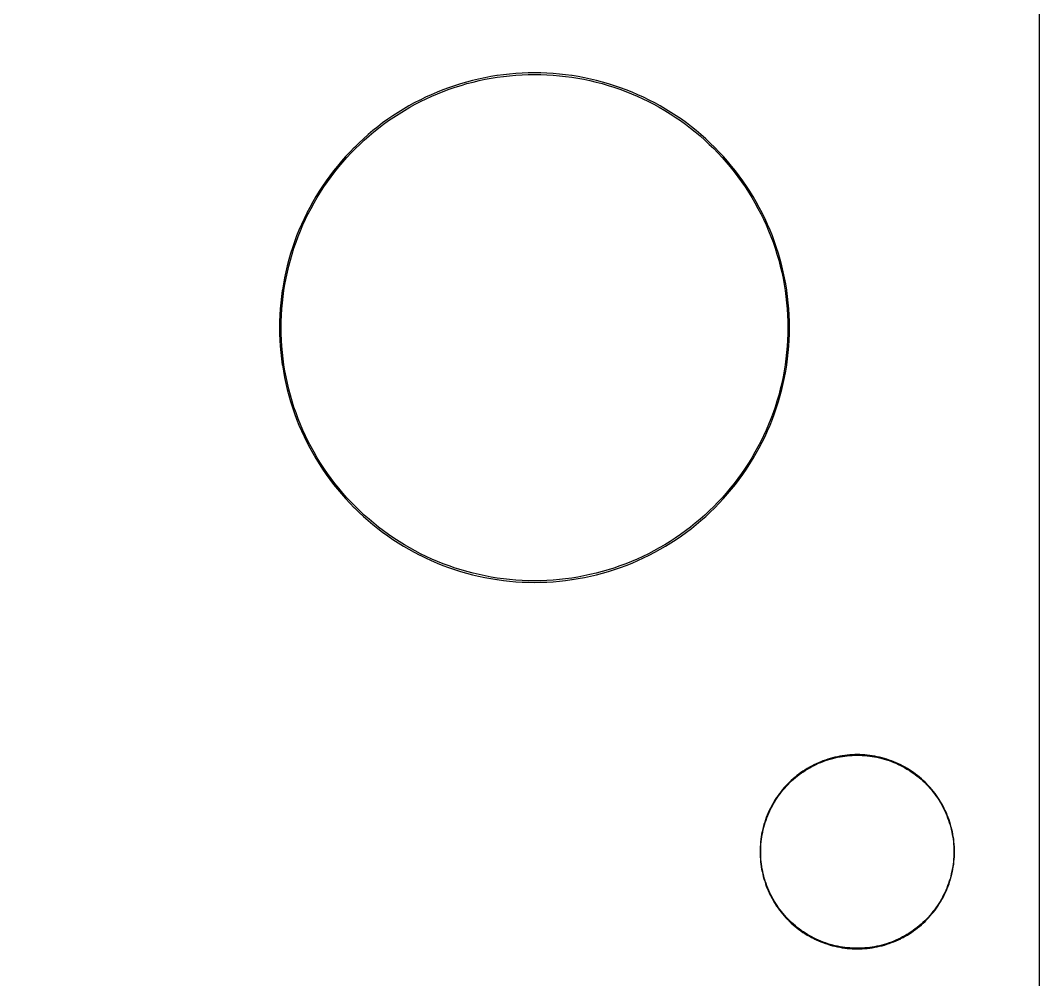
# Model space of a CAD drawing. Extents: x 9 to 70, y 0 to 129.
# Drawn here: x 53.52 to 69.57, y 82.33 to 97.44 of the extents above; entities that cross this region are included whole.
import ezdxf

# ---------------------------------------------------------------- set-up
doc = ezdxf.new("R2010")
doc.units = 0

msp = doc.modelspace()

# ---------------------------------------------------------------- linework, layer by layer
at = {"color": 5, "true_color": 0x0000ff}
msp.add_polyline3d([(69.56653, 0.3175, 0), (69.56653, 128.81762, 0), (8.94638, 128.81762, 0), (8.94638, 0.3175, 0), (69.56653, 0.3175, 0)], close=True, dxfattribs=at)
at = {"color": 34, "true_color": 0x008000}
for points in [[(8.94639, 0.3175, 0), (69.56654, 0.3175, 0), (69.56654, 128.81762, 0), (8.94639, 128.81762, 0), (8.94639, 0.3175, 0)], [(61.51854, 96.6089, 0), (61.42024, 96.60534, 0), (61.32245, 96.59924, 0), (61.22441, 96.59086, 0), (61.12687, 96.58019, 0), (61.02959, 96.56698, 0), (61.02567, 96.56636, 0), (60.92889, 96.55062, 0), (60.83237, 96.53258, 0), (60.73636, 96.51226, 0), (60.64086, 96.48966, 0), (60.54586, 96.46476, 0), (60.45163, 96.43733, 0), (60.3579, 96.40761, 0), (60.26519, 96.37561, 0), (60.17299, 96.34157, 0), (60.08206, 96.305, 0), (59.99163, 96.26639, 0), (59.90248, 96.2255, 0), (59.81434, 96.18232, 0), (59.8108, 96.18051, 0), (59.72342, 96.1353, 0), (59.63757, 96.08806, 0), (59.55274, 96.03878, 0), (59.46917, 95.98722, 0), (59.38687, 95.93362, 0), (59.30585, 95.878, 0), (59.22635, 95.82059, 0), (59.14811, 95.76116, 0), (59.07166, 95.69969, 0), (58.99648, 95.6367, 0), (58.92282, 95.57142, 0), (58.85093, 95.50462, 0), (58.78058, 95.43629, 0), (58.77777, 95.43348, 0), (58.70944, 95.36312, 0), (58.64264, 95.29124, 0), (58.57736, 95.21758, 0), (58.51437, 95.1424, 0), (58.4529, 95.06594, 0), (58.39346, 94.98771, 0), (58.33606, 94.90821, 0), (58.28043, 94.82718, 0), (58.22684, 94.74489, 0), (58.17528, 94.66132, 0), (58.126, 94.57649, 0), (58.07876, 94.49063, 0), (58.07871, 94.49054, 0), (58.03355, 94.40326, 0), (58.03174, 94.39972, 0), (57.98856, 94.31158, 0), (57.94767, 94.22243, 0), (57.90906, 94.132, 0), (57.87248, 94.04107, 0), (57.83845, 93.94887, 0), (57.80644, 93.85616, 0), (57.77673, 93.76243, 0), (57.74929, 93.6682, 0), (57.7244, 93.5732, 0), (57.72439, 93.57315, 0), (57.7018, 93.4777, 0), (57.68148, 93.38169, 0), (57.66344, 93.28517, 0), (57.64769, 93.18839, 0), (57.64707, 93.18447, 0), (57.63387, 93.08719, 0), (57.6232, 92.98965, 0), (57.61482, 92.89161, 0), (57.60872, 92.79382, 0), (57.60516, 92.69552, 0), (57.60389, 92.59747, 0), (57.60516, 92.49943, 0), (57.60872, 92.40113, 0), (57.61482, 92.30334, 0), (57.6232, 92.2053, 0), (57.63387, 92.10776, 0), (57.64707, 92.01048, 0), (57.64769, 92.00655, 0), (57.66344, 91.90978, 0), (57.68148, 91.81326, 0), (57.7018, 91.71725, 0), (57.7244, 91.62174, 0), (57.74929, 91.52675, 0), (57.77673, 91.43251, 0), (57.80644, 91.33879, 0), (57.83845, 91.24608, 0), (57.87248, 91.15388, 0), (57.90906, 91.06294, 0), (57.94767, 90.97252, 0), (57.98856, 90.88337, 0), (57.98863, 90.88323, 0), (58.03174, 90.79523, 0), (58.03355, 90.79169, 0), (58.07876, 90.70431, 0), (58.126, 90.61846, 0), (58.17528, 90.53362, 0), (58.22684, 90.45006, 0), (58.28043, 90.36776, 0), (58.33606, 90.28674, 0), (58.39346, 90.20723, 0), (58.4529, 90.129, 0), (58.51437, 90.05255, 0), (58.5144, 90.05252, 0), (58.57736, 89.97736, 0), (58.64264, 89.9037, 0), (58.64267, 89.90367, 0), (58.70944, 89.83182, 0), (58.77777, 89.76146, 0), (58.78058, 89.75865, 0), (58.85093, 89.69033, 0), (58.92282, 89.62353, 0), (58.99648, 89.55825, 0), (59.07166, 89.49526, 0), (59.14811, 89.43379, 0), (59.22635, 89.37435, 0), (59.30585, 89.31695, 0), (59.38687, 89.26132, 0), (59.46917, 89.20773, 0), (59.55274, 89.15617, 0), (59.63757, 89.10689, 0), (59.72342, 89.05965, 0), (59.8108, 89.01443, 0), (59.81434, 89.01263, 0), (59.90248, 88.96945, 0), (59.99163, 88.92856, 0), (60.08206, 88.88995, 0), (60.17299, 88.85337, 0), (60.26519, 88.81934, 0), (60.3579, 88.78733, 0), (60.45163, 88.75761, 0), (60.54586, 88.73018, 0), (60.64086, 88.70529, 0), (60.73636, 88.68268, 0), (60.83237, 88.66236, 0), (60.92889, 88.64433, 0), (61.02567, 88.62858, 0), (61.02959, 88.62796, 0), (61.12687, 88.61475, 0), (61.22441, 88.60409, 0), (61.32245, 88.5957, 0), (61.42024, 88.58961, 0), (61.51854, 88.58605, 0), (61.61658, 88.58478, 0), (61.71463, 88.58605, 0), (61.81293, 88.58961, 0), (61.91072, 88.5957, 0), (62.00876, 88.60409, 0), (62.1063, 88.61475, 0), (62.20358, 88.62796, 0), (62.2075, 88.62858, 0), (62.30428, 88.64433, 0), (62.4008, 88.66236, 0), (62.49681, 88.68268, 0), (62.59231, 88.70529, 0), (62.68731, 88.73018, 0), (62.78154, 88.75761, 0), (62.87527, 88.78733, 0), (62.96798, 88.81934, 0), (63.06018, 88.85337, 0), (63.15111, 88.88995, 0), (63.24154, 88.92856, 0), (63.33069, 88.96945, 0), (63.41883, 89.01263, 0), (63.42237, 89.01443, 0), (63.50975, 89.05965, 0), (63.5956, 89.10689, 0), (63.68043, 89.15617, 0), (63.764, 89.20773, 0), (63.8463, 89.26132, 0), (63.92732, 89.31695, 0), (64.00682, 89.37435, 0), (64.08506, 89.43379, 0), (64.16151, 89.49526, 0), (64.23669, 89.55825, 0), (64.31035, 89.62353, 0), (64.38224, 89.69033, 0), (64.45259, 89.75865, 0), (64.4554, 89.76146, 0), (64.52373, 89.83182, 0), (64.5905, 89.90367, 0), (64.59053, 89.9037, 0), (64.65581, 89.97736, 0), (64.71877, 90.05252, 0), (64.7188, 90.05255, 0), (64.78027, 90.129, 0), (64.83971, 90.20723, 0), (64.89711, 90.28674, 0), (64.95274, 90.36776, 0), (65.00633, 90.45006, 0), (65.05789, 90.53362, 0), (65.10717, 90.61846, 0), (65.15441, 90.70431, 0), (65.19962, 90.79169, 0), (65.20143, 90.79523, 0), (65.24437, 90.88291, 0), (65.2446, 90.88337, 0), (65.2855, 90.97252, 0), (65.32411, 91.06294, 0), (65.36069, 91.15388, 0), (65.39472, 91.24608, 0), (65.42673, 91.33879, 0), (65.45644, 91.43251, 0), (65.48388, 91.52675, 0), (65.50877, 91.62174, 0), (65.53137, 91.71725, 0), (65.55168, 91.81326, 0), (65.56973, 91.90978, 0), (65.58548, 92.00655, 0), (65.5861, 92.01048, 0), (65.5993, 92.10776, 0), (65.60997, 92.2053, 0), (65.61836, 92.30334, 0), (65.62445, 92.40113, 0), (65.62801, 92.49943, 0), (65.62927, 92.59747, 0), (65.62801, 92.69552, 0), (65.62445, 92.79382, 0), (65.61836, 92.89161, 0), (65.60997, 92.98965, 0), (65.5993, 93.08719, 0), (65.5861, 93.18447, 0), (65.58548, 93.18839, 0), (65.56973, 93.28517, 0), (65.55168, 93.38169, 0), (65.53137, 93.4777, 0), (65.50878, 93.57315, 0), (65.50877, 93.5732, 0), (65.48388, 93.6682, 0), (65.45644, 93.76243, 0), (65.42673, 93.85616, 0), (65.39472, 93.94887, 0), (65.36069, 94.04107, 0), (65.32411, 94.132, 0), (65.2855, 94.22243, 0), (65.2446, 94.31158, 0), (65.20143, 94.39972, 0), (65.19962, 94.40326, 0), (65.15446, 94.49054, 0), (65.15441, 94.49063, 0), (65.10717, 94.57649, 0), (65.05789, 94.66132, 0), (65.00633, 94.74489, 0), (64.95274, 94.82718, 0), (64.89711, 94.90821, 0), (64.83971, 94.98771, 0), (64.78027, 95.06594, 0), (64.7188, 95.1424, 0), (64.65581, 95.21758, 0), (64.59053, 95.29124, 0), (64.52373, 95.36312, 0), (64.4554, 95.43348, 0), (64.45259, 95.43629, 0), (64.38224, 95.50462, 0), (64.31035, 95.57142, 0), (64.23669, 95.6367, 0), (64.16151, 95.69969, 0), (64.08506, 95.76116, 0), (64.00682, 95.82059, 0), (63.92732, 95.878, 0), (63.8463, 95.93362, 0), (63.764, 95.98722, 0), (63.68043, 96.03878, 0), (63.5956, 96.08806, 0), (63.50975, 96.1353, 0), (63.42237, 96.18051, 0), (63.41883, 96.18232, 0), (63.33069, 96.2255, 0), (63.24154, 96.26639, 0), (63.15111, 96.305, 0), (63.06018, 96.34157, 0), (62.96798, 96.37561, 0), (62.87527, 96.40761, 0), (62.78154, 96.43733, 0), (62.68731, 96.46476, 0), (62.59231, 96.48966, 0), (62.49681, 96.51226, 0), (62.4008, 96.53258, 0), (62.30428, 96.55062, 0), (62.2075, 96.56636, 0), (62.20358, 96.56698, 0), (62.1063, 96.58019, 0), (62.00876, 96.59086, 0), (61.91072, 96.59924, 0), (61.81293, 96.60534, 0), (61.71463, 96.6089, 0), (61.61658, 96.61016, 0), (61.51854, 96.6089, 0)], [(61.81293, 88.61501, 0), (61.71463, 88.61145, 0), (61.61658, 88.61018, 0), (61.51854, 88.61145, 0), (61.42024, 88.61501, 0), (61.32245, 88.6211, 0), (61.22441, 88.62948, 0), (61.12687, 88.64015, 0), (61.03032, 88.65326, 0), (60.93674, 88.66849, 0), (60.84022, 88.68652, 0), (60.74421, 88.70684, 0), (60.64871, 88.72945, 0), (60.55371, 88.75434, 0), (60.45948, 88.78177, 0), (60.36575, 88.81149, 0), (60.27304, 88.84349, 0), (60.18084, 88.87753, 0), (60.08991, 88.91411, 0), (59.99948, 88.95271, 0), (59.91033, 88.99361, 0), (59.82299, 89.0364, 0), (59.73835, 89.0802, 0), (59.6525, 89.12744, 0), (59.56767, 89.17672, 0), (59.4841, 89.22828, 0), (59.4018, 89.28187, 0), (59.32078, 89.3375, 0), (59.24128, 89.3949, 0), (59.16304, 89.45434, 0), (59.08659, 89.51581, 0), (59.01141, 89.5788, 0), (58.93775, 89.64408, 0), (58.86586, 89.71088, 0), (58.79694, 89.77782, 0), (58.72999, 89.84675, 0), (58.66319, 89.91863, 0), (58.59791, 89.99229, 0), (58.53492, 90.06748, 0), (58.47345, 90.14393, 0), (58.41401, 90.22216, 0), (58.35661, 90.30167, 0), (58.30098, 90.38269, 0), (58.24739, 90.46499, 0), (58.19583, 90.54855, 0), (58.14655, 90.63339, 0), (58.09931, 90.71924, 0), (58.05534, 90.80423, 0), (58.01272, 90.89122, 0), (57.97183, 90.98037, 0), (57.93322, 91.07079, 0), (57.89664, 91.16173, 0), (57.86261, 91.25393, 0), (57.8306, 91.34664, 0), (57.80088, 91.44036, 0), (57.77345, 91.5346, 0), (57.74856, 91.62959, 0), (57.72595, 91.7251, 0), (57.70563, 91.82111, 0), (57.6876, 91.91763, 0), (57.67238, 92.01115, 0), (57.65927, 92.10776, 0), (57.6486, 92.2053, 0), (57.64022, 92.30334, 0), (57.63412, 92.40113, 0), (57.63056, 92.49943, 0), (57.62929, 92.59747, 0), (57.63056, 92.69552, 0), (57.63412, 92.79382, 0), (57.64022, 92.89161, 0), (57.6486, 92.98965, 0), (57.65927, 93.08719, 0), (57.67237, 93.18375, 0), (57.6876, 93.27732, 0), (57.70563, 93.37384, 0), (57.72595, 93.46985, 0), (57.74856, 93.56535, 0), (57.77345, 93.66035, 0), (57.80088, 93.75458, 0), (57.8306, 93.84831, 0), (57.86261, 93.94102, 0), (57.89664, 94.03322, 0), (57.93322, 94.12415, 0), (57.97183, 94.21458, 0), (58.01272, 94.30373, 0), (58.05533, 94.39072, 0), (58.09931, 94.4757, 0), (58.14655, 94.56156, 0), (58.19583, 94.64639, 0), (58.24739, 94.72996, 0), (58.30098, 94.81225, 0), (58.35661, 94.89328, 0), (58.41401, 94.97278, 0), (58.47345, 95.05101, 0), (58.53492, 95.12747, 0), (58.59791, 95.20265, 0), (58.66319, 95.27631, 0), (58.72999, 95.34819, 0), (58.79694, 95.41713, 0), (58.86586, 95.48407, 0), (58.93775, 95.55087, 0), (59.01141, 95.61615, 0), (59.08659, 95.67914, 0), (59.16304, 95.74061, 0), (59.24128, 95.80004, 0), (59.32078, 95.85745, 0), (59.4018, 95.91307, 0), (59.4841, 95.96667, 0), (59.56767, 96.01823, 0), (59.6525, 96.06751, 0), (59.73835, 96.11475, 0), (59.82334, 96.15872, 0), (59.91033, 96.20134, 0), (59.99948, 96.24223, 0), (60.08991, 96.28084, 0), (60.18084, 96.31742, 0), (60.27304, 96.35145, 0), (60.36575, 96.38346, 0), (60.45948, 96.41317, 0), (60.55371, 96.44061, 0), (60.64871, 96.4655, 0), (60.74421, 96.4881, 0), (60.84022, 96.50842, 0), (60.93674, 96.52646, 0), (61.03031, 96.54169, 0), (61.12687, 96.55479, 0), (61.22441, 96.56546, 0), (61.32245, 96.57384, 0), (61.42024, 96.57994, 0), (61.51854, 96.5835, 0), (61.61658, 96.58477, 0), (61.71463, 96.5835, 0), (61.81293, 96.57994, 0), (61.91072, 96.57384, 0), (62.00876, 96.56546, 0), (62.1063, 96.55479, 0), (62.20286, 96.54169, 0), (62.29643, 96.52646, 0), (62.39295, 96.50842, 0), (62.48896, 96.4881, 0), (62.58446, 96.4655, 0), (62.67946, 96.44061, 0), (62.77369, 96.41317, 0), (62.86742, 96.38346, 0), (62.96013, 96.35145, 0), (63.05233, 96.31742, 0), (63.14326, 96.28084, 0), (63.23369, 96.24223, 0), (63.32284, 96.20134, 0), (63.40983, 96.15872, 0), (63.49482, 96.11475, 0), (63.58067, 96.06751, 0), (63.6655, 96.01823, 0), (63.74907, 95.96667, 0), (63.83137, 95.91307, 0), (63.91239, 95.85745, 0), (63.99189, 95.80004, 0), (64.07013, 95.74061, 0), (64.14658, 95.67914, 0), (64.22176, 95.61615, 0), (64.29541, 95.55087, 0), (64.36731, 95.48407, 0), (64.43639, 95.41696, 0), (64.50318, 95.34819, 0), (64.56998, 95.27631, 0), (64.63526, 95.20265, 0), (64.69825, 95.12747, 0), (64.75972, 95.05101, 0), (64.81916, 94.97278, 0), (64.87656, 94.89328, 0), (64.93219, 94.81225, 0), (64.98578, 94.72996, 0), (65.03734, 94.64639, 0), (65.08662, 94.56156, 0), (65.13386, 94.4757, 0), (65.17765, 94.39108, 0), (65.22045, 94.30373, 0), (65.26134, 94.21458, 0), (65.29995, 94.12415, 0), (65.33653, 94.03322, 0), (65.37056, 93.94102, 0), (65.40257, 93.84831, 0), (65.43228, 93.75458, 0), (65.45972, 93.66035, 0), (65.48461, 93.56535, 0), (65.50722, 93.46985, 0), (65.52754, 93.37384, 0), (65.54557, 93.27732, 0), (65.56085, 93.18338, 0), (65.57391, 93.08719, 0), (65.58457, 92.98965, 0), (65.59296, 92.89161, 0), (65.59905, 92.79382, 0), (65.60261, 92.69552, 0), (65.60388, 92.59747, 0), (65.60261, 92.49943, 0), (65.59905, 92.40113, 0), (65.59296, 92.30334, 0), (65.58457, 92.2053, 0), (65.57391, 92.10776, 0), (65.56084, 92.01151, 0), (65.54557, 91.91763, 0), (65.52754, 91.82111, 0), (65.50722, 91.7251, 0), (65.48461, 91.62959, 0), (65.45972, 91.5346, 0), (65.43228, 91.44036, 0), (65.40257, 91.34664, 0), (65.37056, 91.25393, 0), (65.33653, 91.16173, 0), (65.29995, 91.07079, 0), (65.26134, 90.98037, 0), (65.22045, 90.89122, 0), (65.17751, 90.8036, 0), (65.13386, 90.71924, 0), (65.08662, 90.63339, 0), (65.03734, 90.54855, 0), (64.98578, 90.46499, 0), (64.93219, 90.38269, 0), (64.87656, 90.30167, 0), (64.81916, 90.22216, 0), (64.75972, 90.14393, 0), (64.69825, 90.06748, 0), (64.63526, 89.99229, 0), (64.56998, 89.91863, 0), (64.50318, 89.84675, 0), (64.4364, 89.77798, 0), (64.36731, 89.71088, 0), (64.29541, 89.64408, 0), (64.22176, 89.5788, 0), (64.14658, 89.51581, 0), (64.07013, 89.45434, 0), (63.99189, 89.3949, 0), (63.91239, 89.3375, 0), (63.83137, 89.28187, 0), (63.74907, 89.22828, 0), (63.6655, 89.17672, 0), (63.58067, 89.12744, 0), (63.49482, 89.0802, 0), (63.41018, 89.0364, 0), (63.32284, 88.99361, 0), (63.23369, 88.95271, 0), (63.14326, 88.91411, 0), (63.05233, 88.87753, 0), (62.96013, 88.84349, 0), (62.86742, 88.81149, 0), (62.77369, 88.78177, 0), (62.67946, 88.75434, 0), (62.58446, 88.72945, 0), (62.48896, 88.70684, 0), (62.39295, 88.68652, 0), (62.29643, 88.66849, 0), (62.20285, 88.65326, 0), (62.1063, 88.64015, 0), (62.00876, 88.62948, 0), (61.91072, 88.6211, 0), (61.81293, 88.61501, 0)], [(67.79279, 83.2753, 0), (67.81972, 83.30374, 0), (67.84613, 83.33271, 0), (67.87153, 83.36268, 0), (67.89642, 83.39315, 0), (67.9203, 83.42415, 0), (67.94341, 83.4559, 0), (67.96577, 83.48815, 0), (67.98736, 83.52117, 0), (68.00793, 83.55445, 0), (68.02773, 83.58848, 0), (68.04679, 83.62277, 0), (68.06483, 83.65783, 0), (68.06553, 83.65921, 0), (68.08255, 83.6945, 0), (68.0988, 83.73032, 0), (68.11404, 83.76639, 0), (68.12827, 83.80297, 0), (68.14173, 83.8398, 0), (68.15418, 83.87714, 0), (68.16561, 83.91473, 0), (68.17601, 83.95258, 0), (68.18541, 83.99068, 0), (68.19405, 84.02903, 0), (68.20166, 84.06764, 0), (68.20192, 84.06917, 0), (68.20192, 84.06919, 0), (68.20802, 84.10625, 0), (68.20827, 84.10778, 0), (68.21384, 84.14664, 0), (68.21843, 84.18576, 0), (68.22198, 84.22487, 0), (68.22452, 84.26399, 0), (68.22605, 84.3031, 0), (68.22655, 84.34247, 0), (68.22605, 84.38184, 0), (68.22452, 84.42096, 0), (68.22198, 84.46008, 0), (68.21843, 84.49919, 0), (68.21384, 84.53831, 0), (68.20827, 84.57717, 0), (68.20802, 84.5787, 0), (68.20192, 84.61576, 0), (68.20192, 84.61578, 0), (68.20166, 84.61731, 0), (68.19405, 84.65592, 0), (68.18541, 84.69427, 0), (68.17601, 84.73237, 0), (68.16561, 84.77022, 0), (68.15418, 84.80781, 0), (68.14173, 84.84515, 0), (68.12827, 84.88198, 0), (68.11404, 84.91855, 0), (68.0988, 84.95462, 0), (68.08255, 84.99043, 0), (68.06553, 85.02574, 0), (68.06483, 85.02712, 0), (68.0475, 85.06079, 0), (68.04679, 85.06217, 0), (68.02773, 85.09646, 0), (68.00793, 85.1305, 0), (67.98736, 85.16377, 0), (67.96577, 85.19679, 0), (67.94341, 85.22905, 0), (67.9203, 85.2608, 0), (67.89642, 85.29179, 0), (67.87153, 85.32227, 0), (67.84613, 85.35224, 0), (67.81972, 85.3812, 0), (67.79279, 85.40964, 0), (67.7917, 85.41074, 0), (67.79168, 85.41075, 0), (67.76485, 85.43758, 0), (67.76376, 85.43868, 0), (67.73531, 85.4656, 0), (67.70635, 85.49202, 0), (67.67637, 85.51742, 0), (67.6459, 85.54231, 0), (67.6149, 85.56619, 0), (67.58316, 85.5893, 0), (67.5509, 85.61165, 0), (67.51788, 85.63324, 0), (67.48461, 85.65382, 0), (67.45057, 85.67363, 0), (67.41628, 85.69268, 0), (67.38123, 85.71071, 0), (67.37985, 85.71142, 0), (67.34455, 85.72844, 0), (67.30873, 85.74469, 0), (67.27266, 85.75993, 0), (67.23609, 85.77416, 0), (67.19925, 85.78762, 0), (67.16191, 85.80006, 0), (67.12433, 85.81149, 0), (67.08647, 85.82191, 0), (67.04837, 85.83131, 0), (67.01003, 85.83994, 0), (66.97141, 85.84756, 0), (66.93281, 85.85391, 0), (66.93128, 85.85415, 0), (66.89242, 85.85974, 0), (66.8533, 85.86431, 0), (66.81419, 85.86787, 0), (66.77507, 85.87041, 0), (66.73596, 85.87193, 0), (66.69658, 85.87244, 0), (66.65721, 85.87193, 0), (66.6181, 85.87041, 0), (66.57898, 85.86787, 0), (66.53986, 85.86431, 0), (66.50075, 85.85974, 0), (66.46189, 85.85415, 0), (66.46035, 85.85391, 0), (66.42175, 85.84756, 0), (66.38314, 85.83994, 0), (66.34479, 85.83131, 0), (66.30669, 85.82191, 0), (66.26884, 85.81149, 0), (66.23125, 85.80006, 0), (66.19391, 85.78762, 0), (66.15707, 85.77416, 0), (66.12051, 85.75993, 0), (66.08444, 85.74469, 0), (66.04862, 85.72844, 0), (66.01331, 85.71142, 0), (66.01194, 85.71071, 0), (65.97689, 85.69268, 0), (65.9426, 85.67363, 0), (65.90855, 85.65382, 0), (65.87529, 85.63324, 0), (65.84227, 85.61165, 0), (65.81001, 85.5893, 0), (65.77826, 85.56619, 0), (65.74727, 85.54231, 0), (65.71679, 85.51742, 0), (65.68682, 85.49202, 0), (65.65786, 85.4656, 0), (65.6294, 85.43868, 0), (65.62832, 85.43758, 0), (65.60149, 85.41075, 0), (65.60147, 85.41074, 0), (65.60038, 85.40964, 0), (65.57344, 85.3812, 0), (65.54704, 85.35224, 0), (65.52164, 85.32227, 0), (65.49675, 85.29179, 0), (65.47287, 85.2608, 0), (65.44976, 85.22905, 0), (65.4274, 85.19679, 0), (65.40581, 85.16377, 0), (65.38524, 85.1305, 0), (65.36543, 85.09646, 0), (65.34638, 85.06217, 0), (65.34567, 85.06079, 0), (65.32834, 85.02712, 0), (65.32764, 85.02574, 0), (65.31062, 84.99043, 0), (65.29437, 84.95462, 0), (65.27912, 84.91855, 0), (65.2649, 84.88198, 0), (65.25144, 84.84515, 0), (65.23899, 84.80781, 0), (65.22756, 84.77022, 0), (65.21715, 84.73237, 0), (65.20775, 84.69427, 0), (65.19911, 84.65592, 0), (65.1915, 84.61731, 0), (65.19125, 84.61578, 0), (65.18514, 84.5787, 0), (65.1849, 84.57717, 0), (65.17932, 84.53831, 0), (65.17474, 84.49919, 0), (65.17119, 84.46008, 0), (65.16865, 84.42096, 0), (65.16712, 84.38184, 0), (65.16661, 84.34247, 0), (65.16712, 84.3031, 0), (65.16865, 84.26399, 0), (65.17119, 84.22487, 0), (65.17474, 84.18576, 0), (65.17932, 84.14664, 0), (65.1849, 84.10778, 0), (65.18514, 84.10625, 0), (65.1915, 84.06764, 0), (65.19911, 84.02903, 0), (65.20775, 83.99068, 0), (65.21715, 83.95258, 0), (65.22756, 83.91473, 0), (65.23899, 83.87714, 0), (65.25144, 83.8398, 0), (65.2649, 83.80297, 0), (65.27912, 83.76639, 0), (65.29437, 83.73032, 0), (65.31062, 83.6945, 0), (65.32764, 83.65921, 0), (65.32834, 83.65783, 0), (65.34638, 83.62277, 0), (65.36543, 83.58848, 0), (65.38524, 83.55445, 0), (65.40581, 83.52117, 0), (65.4274, 83.48815, 0), (65.44976, 83.4559, 0), (65.47287, 83.42415, 0), (65.49675, 83.39315, 0), (65.52164, 83.36268, 0), (65.54704, 83.33271, 0), (65.57344, 83.30374, 0), (65.60038, 83.2753, 0), (65.60147, 83.27421, 0), (65.6294, 83.24627, 0), (65.65786, 83.21934, 0), (65.68682, 83.19293, 0), (65.71679, 83.16753, 0), (65.74727, 83.14263, 0), (65.77826, 83.11875, 0), (65.81001, 83.09564, 0), (65.84227, 83.07329, 0), (65.87529, 83.0517, 0), (65.90855, 83.03113, 0), (65.9426, 83.01132, 0), (65.97689, 82.99227, 0), (65.97826, 82.99156, 0), (66.01194, 82.97423, 0), (66.01331, 82.97353, 0), (66.04862, 82.9565, 0), (66.08444, 82.94025, 0), (66.12051, 82.92501, 0), (66.15707, 82.91079, 0), (66.19391, 82.89733, 0), (66.23125, 82.88488, 0), (66.26884, 82.87345, 0), (66.30669, 82.86304, 0), (66.34479, 82.85364, 0), (66.38314, 82.845, 0), (66.42175, 82.83738, 0), (66.46035, 82.83103, 0), (66.46189, 82.83078, 0), (66.50075, 82.82519, 0), (66.53986, 82.82062, 0), (66.57898, 82.81708, 0), (66.6181, 82.81453, 0), (66.65721, 82.81301, 0), (66.69658, 82.8125, 0), (66.73596, 82.81301, 0), (66.77507, 82.81453, 0), (66.81419, 82.81708, 0), (66.8533, 82.82062, 0), (66.89242, 82.82519, 0), (66.93128, 82.83078, 0), (66.93281, 82.83103, 0), (66.97141, 82.83738, 0), (67.01003, 82.845, 0), (67.04837, 82.85364, 0), (67.08647, 82.86304, 0), (67.12433, 82.87345, 0), (67.16191, 82.88488, 0), (67.19925, 82.89733, 0), (67.23609, 82.91079, 0), (67.27266, 82.92501, 0), (67.30873, 82.94025, 0), (67.34455, 82.9565, 0), (67.37985, 82.97353, 0), (67.38123, 82.97423, 0), (67.4149, 82.99156, 0), (67.41628, 82.99227, 0), (67.45057, 83.01132, 0), (67.48461, 83.03113, 0), (67.51788, 83.0517, 0), (67.5509, 83.07329, 0), (67.58316, 83.09564, 0), (67.6149, 83.11875, 0), (67.6459, 83.14263, 0), (67.67637, 83.16753, 0), (67.70635, 83.19293, 0), (67.73531, 83.21934, 0), (67.76376, 83.24627, 0), (67.79279, 83.2753, 0)], [(66.77507, 82.82444, 0), (66.73596, 82.82292, 0), (66.69658, 82.82241, 0), (66.65721, 82.82292, 0), (66.6181, 82.82444, 0), (66.57898, 82.82698, 0), (66.53986, 82.83054, 0), (66.50075, 82.83511, 0), (66.46198, 82.84069, 0), (66.4248, 82.84681, 0), (66.3862, 82.85442, 0), (66.34784, 82.86306, 0), (66.30974, 82.87246, 0), (66.2719, 82.88287, 0), (66.2343, 82.8943, 0), (66.19696, 82.90675, 0), (66.16014, 82.92021, 0), (66.12357, 82.93443, 0), (66.0875, 82.94968, 0), (66.05168, 82.96593, 0), (66.01639, 82.98295, 0), (65.98271, 83.00028, 0), (65.94842, 83.01933, 0), (65.91437, 83.03914, 0), (65.88111, 83.05972, 0), (65.84809, 83.08131, 0), (65.81583, 83.10366, 0), (65.78408, 83.12676, 0), (65.75309, 83.15065, 0), (65.72261, 83.17554, 0), (65.69264, 83.20094, 0), (65.66368, 83.22736, 0), (65.63524, 83.25427, 0), (65.6084, 83.2811, 0), (65.60839, 83.28112, 0), (65.58147, 83.30956, 0), (65.55504, 83.33853, 0), (65.52965, 83.3685, 0), (65.50476, 83.39897, 0), (65.48088, 83.42997, 0), (65.45777, 83.46172, 0), (65.43541, 83.49397, 0), (65.41383, 83.527, 0), (65.39324, 83.56027, 0), (65.37344, 83.5943, 0), (65.35438, 83.6286, 0), (65.33676, 83.66287, 0), (65.32004, 83.69757, 0), (65.30379, 83.73339, 0), (65.28855, 83.76945, 0), (65.27432, 83.80603, 0), (65.26085, 83.84286, 0), (65.24842, 83.8802, 0), (65.23699, 83.91779, 0), (65.22656, 83.95564, 0), (65.21717, 83.99374, 0), (65.20854, 84.03209, 0), (65.20092, 84.0707, 0), (65.19473, 84.10834, 0), (65.18922, 84.14664, 0), (65.18465, 84.18576, 0), (65.18109, 84.22487, 0), (65.17855, 84.26399, 0), (65.17703, 84.3031, 0), (65.17652, 84.34247, 0), (65.17703, 84.38184, 0), (65.17855, 84.42096, 0), (65.18109, 84.46008, 0), (65.18465, 84.49919, 0), (65.18922, 84.53831, 0), (65.19473, 84.57661, 0), (65.20092, 84.61425, 0), (65.20854, 84.65285, 0), (65.21717, 84.69121, 0), (65.22656, 84.72931, 0), (65.23699, 84.76715, 0), (65.24842, 84.80475, 0), (65.26085, 84.84208, 0), (65.27432, 84.87891, 0), (65.28855, 84.91549, 0), (65.30379, 84.95156, 0), (65.32004, 84.98737, 0), (65.33676, 85.02208, 0), (65.35438, 85.05635, 0), (65.37344, 85.09064, 0), (65.39324, 85.12468, 0), (65.41383, 85.15795, 0), (65.43541, 85.19097, 0), (65.45777, 85.22323, 0), (65.48088, 85.25498, 0), (65.50476, 85.28597, 0), (65.52965, 85.31645, 0), (65.55504, 85.34642, 0), (65.58147, 85.37537, 0), (65.60839, 85.40382, 0), (65.6084, 85.40384, 0), (65.63524, 85.43067, 0), (65.66368, 85.45759, 0), (65.69264, 85.48401, 0), (65.72261, 85.50941, 0), (65.75309, 85.5343, 0), (65.78408, 85.55817, 0), (65.81583, 85.58129, 0), (65.84809, 85.60364, 0), (65.88111, 85.62523, 0), (65.91437, 85.6458, 0), (65.94842, 85.66562, 0), (65.98271, 85.68467, 0), (66.01668, 85.70215, 0), (66.05168, 85.71901, 0), (66.0875, 85.73527, 0), (66.12357, 85.75051, 0), (66.16014, 85.76473, 0), (66.19696, 85.7782, 0), (66.2343, 85.79064, 0), (66.2719, 85.80207, 0), (66.30974, 85.81249, 0), (66.34784, 85.82188, 0), (66.3862, 85.83052, 0), (66.4248, 85.83814, 0), (66.46245, 85.84433, 0), (66.50075, 85.84984, 0), (66.53986, 85.85441, 0), (66.57898, 85.85796, 0), (66.6181, 85.8605, 0), (66.65721, 85.86203, 0), (66.69658, 85.86254, 0), (66.73596, 85.86203, 0), (66.77507, 85.8605, 0), (66.81419, 85.85796, 0), (66.8533, 85.85441, 0), (66.89242, 85.84984, 0), (66.93072, 85.84433, 0), (66.96836, 85.83814, 0), (67.00697, 85.83052, 0), (67.04532, 85.82188, 0), (67.08342, 85.81249, 0), (67.12127, 85.80207, 0), (67.15886, 85.79064, 0), (67.1962, 85.7782, 0), (67.23303, 85.76473, 0), (67.2696, 85.75051, 0), (67.30567, 85.73527, 0), (67.34148, 85.71901, 0), (67.37649, 85.70215, 0), (67.41046, 85.68467, 0), (67.44475, 85.66562, 0), (67.47879, 85.6458, 0), (67.51206, 85.62523, 0), (67.54508, 85.60364, 0), (67.57734, 85.58129, 0), (67.60908, 85.55817, 0), (67.64008, 85.5343, 0), (67.67055, 85.50941, 0), (67.70053, 85.48401, 0), (67.72949, 85.45759, 0), (67.75793, 85.43067, 0), (67.78478, 85.40382, 0), (67.8117, 85.37537, 0), (67.83812, 85.34642, 0), (67.86351, 85.31645, 0), (67.8884, 85.28597, 0), (67.91229, 85.25498, 0), (67.9354, 85.22323, 0), (67.95775, 85.19097, 0), (67.97933, 85.15795, 0), (67.99992, 85.12468, 0), (68.01973, 85.09064, 0), (68.03878, 85.05635, 0), (68.05626, 85.02237, 0), (68.07313, 84.98737, 0), (68.08938, 84.95156, 0), (68.10462, 84.91549, 0), (68.11884, 84.87891, 0), (68.13231, 84.84208, 0), (68.14475, 84.80475, 0), (68.15618, 84.76715, 0), (68.1666, 84.72931, 0), (68.176, 84.69121, 0), (68.18463, 84.65285, 0), (68.19225, 84.61425, 0), (68.19836, 84.57709, 0), (68.20395, 84.53831, 0), (68.20851, 84.49919, 0), (68.21208, 84.46008, 0), (68.21462, 84.42096, 0), (68.21614, 84.38184, 0), (68.21665, 84.34247, 0), (68.21614, 84.3031, 0), (68.21462, 84.26399, 0), (68.21208, 84.22487, 0), (68.20851, 84.18576, 0), (68.20395, 84.14664, 0), (68.19835, 84.10778, 0), (68.19225, 84.0707, 0), (68.18463, 84.03209, 0), (68.176, 83.99374, 0), (68.1666, 83.95564, 0), (68.15618, 83.91779, 0), (68.14475, 83.8802, 0), (68.13231, 83.84286, 0), (68.11884, 83.80603, 0), (68.10462, 83.76945, 0), (68.08938, 83.73339, 0), (68.07313, 83.69757, 0), (68.05626, 83.66258, 0), (68.03878, 83.6286, 0), (68.01973, 83.5943, 0), (67.99992, 83.56027, 0), (67.97933, 83.527, 0), (67.95775, 83.49397, 0), (67.9354, 83.46172, 0), (67.91229, 83.42997, 0), (67.8884, 83.39897, 0), (67.86351, 83.3685, 0), (67.83812, 83.33853, 0), (67.8117, 83.30956, 0), (67.78478, 83.28112, 0), (67.75793, 83.25427, 0), (67.72949, 83.22736, 0), (67.70053, 83.20094, 0), (67.67055, 83.17554, 0), (67.64008, 83.15065, 0), (67.60908, 83.12676, 0), (67.57734, 83.10366, 0), (67.54508, 83.08131, 0), (67.51206, 83.05972, 0), (67.47879, 83.03914, 0), (67.44475, 83.01933, 0), (67.41046, 83.00028, 0), (67.37678, 82.98295, 0), (67.34148, 82.96593, 0), (67.30567, 82.94968, 0), (67.2696, 82.93443, 0), (67.23303, 82.92021, 0), (67.1962, 82.90675, 0), (67.15886, 82.8943, 0), (67.12127, 82.88287, 0), (67.08342, 82.87246, 0), (67.04532, 82.86306, 0), (67.00697, 82.85442, 0), (66.96836, 82.84681, 0), (66.93118, 82.84069, 0), (66.89242, 82.83511, 0), (66.8533, 82.83054, 0), (66.81419, 82.82698, 0), (66.77507, 82.82444, 0)]]:
    msp.add_polyline3d(points, close=True, dxfattribs=at)

doc.saveas('drawing.dxf')
